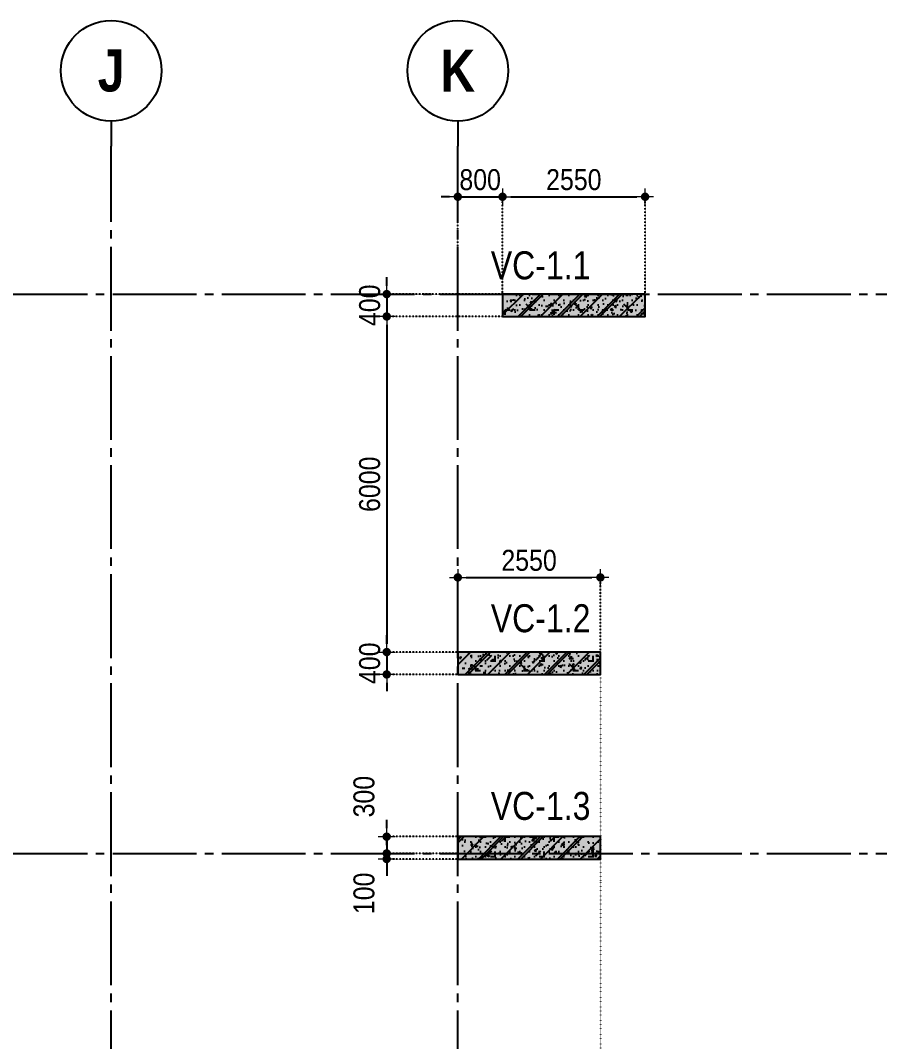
# Model space of a CAD drawing. Header units: millimetres. Extents: x -3973692 to -2843767, y 592734 to 838475.
# Drawn here: x -3279467 to -3264102, y 645467 to 663724 of the extents above; entities that cross this region are included whole.
import ezdxf
from ezdxf.enums import TextEntityAlignment as Align

# ---------------------------------------------------------------- set-up
doc = ezdxf.new("R2010")
doc.units = ezdxf.units.MM
doc.header["$MEASUREMENT"] = 0
doc.header["$PDMODE"] = 3
doc.header["$PDSIZE"] = -20
for name, pattern in [('CHG_XX_Luoi truc-Block C$0$MB_Luoi truc-150-TWC$0$Center101', [13, 10, -1, 1, -1]), ('DIVIDE2', [15.87499999999999, 6.349999999999998, -3.174999999999998, 0, -3.174999999999998, 0, -3.174999999999998]), ('DOT2', [0.125, 0, -0.125]), ('HIDDEN5', [2.8375, 1.25, -1.5875])]:
    doc.linetypes.add(name, pattern=pattern)
doc.layers.get('0').update_dxf_attribs({"lineweight": 9})
doc.layers.get('Defpoints').update_dxf_attribs({"color": 10, "lineweight": 0})
for name, color, linetype, lineweight in [("'S_General_Dim_1", 1, 'Continuous', 18), ("'S_General_Divide_3 Intermediate", 3, 'DIVIDE2', 40), ('CHG_XX_Cot_Block C-T2-3$0$Dim 200', 1, 'Continuous', 5), ('TEXT', 7, 'Continuous', 15)]:
    doc.layers.add(name, color=color, linetype=linetype, lineweight=lineweight)
for name, color, linetype in [('CHG_XX_Cot_Block C-T2-3$0$mb_cot tang 4-8 twc$0$Concrete Hatch', 218, 'Continuous'), ('CHG_XX_Cot_Block C-T2-3$0$mb_cot tang 4-8 twc$0$Concrete Line', 6, 'Continuous'), ('CHG_XX_Cot_Block C-T2-3$0$mb_cot tang 4-8 twc$0$Concrete Solid', 216, 'Continuous'), ('CHG_XX_Luoi truc-Block C$0$MB_Luoi truc-150-TWC$0$Grid', 34, 'Continuous'), ('CHG_XX_Luoi truc-Block C$0$MB_Luoi truc-150-TWC$0$Grid Line', 251, 'CHG_XX_Luoi truc-Block C$0$MB_Luoi truc-150-TWC$0$Center101'), ('dim', 1, 'Continuous')]:
    doc.layers.add(name, color=color, linetype=linetype)
doc.styles.add('arial', font='arial.ttf', dxfattribs={"width": 0.85})
doc.styles.add('CHG_XX_Luoi truc-Block C$0$MB_Luoi truc-150-TWC$0$Grid A-F$0$VNI-HelveCB', font='')
doc.styles.add('TTP-HelCon', font='')
doc.styles.get('CHG_XX_Luoi truc-Block C$0$MB_Luoi truc-150-TWC$0$Grid A-F$0$VNI-HelveCB').set_extended_font_data('VNI-Helve-Condense', bold=True)
doc.styles.get('TTP-HelCon').set_extended_font_data('VNI-Helve-Condense')
doc.dimstyles.new('150', dxfattribs={"dimscale": 150, "dimtxt": 2.5, "dimasz": 1, "dimexe": 0, "dimexo": 0, "dimgap": 0.75, "dimtad": 1, "dimdec": 0, "dimzin": 9, "dimdsep": 46, "dimtxsty": 'arial', "dimblk1": 'DIMDOT', "dimblk2": 'DIMDOT', "dimsah": 1, "dimcen": 2, "dimdle": 3, "dimclre": 8, "dimclrt": 2, "dimadec": 0, "dimazin": 0, "dimtfac": 1, "dimtdec": 0, "dimtix": 1, "dimtmove": 2, "dimatfit": 3, "dimldrblk": 'DIMPIJL', "dimfxl": 1, "dimtvp": 1.8, "dimtolj": 1, "dimtzin": 0, "dimarcsym": 0})

# ---------------------------------------------------------------- blocks, each defined once
blk = doc.blocks.new('*U3101')
at = {"layer": 'CHG_XX_Luoi truc-Block C$0$MB_Luoi truc-150-TWC$0$Grid Line'}
blk.add_line((0, 0), (0, 446), dxfattribs=at)
at = {"layer": 'CHG_XX_Luoi truc-Block C$0$MB_Luoi truc-150-TWC$0$Grid', "lineweight": -2, "style": 'CHG_XX_Luoi truc-Block C$0$MB_Luoi truc-150-TWC$0$Grid A-F$0$VNI-HelveCB'}
for tag, p in [('GRIDSUB', (0, 455)), ('GRID', (0, -9))]:
    blk.add_attdef(tag, text='', height=5, dxfattribs=at).set_placement(p, align=Align.MIDDLE)
blk = doc.blocks.new('*U3103')
at = {"layer": 'CHG_XX_Luoi truc-Block C$0$MB_Luoi truc-150-TWC$0$Grid', "lineweight": -2}
blk.add_line((0, 363), (0, 360), dxfattribs=at)
blk.add_circle((0, 369), 6, dxfattribs=at)
at = {"layer": 'CHG_XX_Luoi truc-Block C$0$MB_Luoi truc-150-TWC$0$Grid Line'}
blk.add_line((0, 0), (0, 360), dxfattribs=at)
at = {"layer": 'CHG_XX_Luoi truc-Block C$0$MB_Luoi truc-150-TWC$0$Grid', "lineweight": -2, "style": 'CHG_XX_Luoi truc-Block C$0$MB_Luoi truc-150-TWC$0$Grid A-F$0$VNI-HelveCB'}
for tag, p in [('GRIDSUB', (0, 369)), ('GRID', (0, -9))]:
    blk.add_attdef(tag, text='', height=5, dxfattribs=at).set_placement(p, align=Align.MIDDLE)
blk = doc.blocks.new('CHG_XX_Luoi truc-Block C')
at = {"layer": 'CHG_XX_Luoi truc-Block C$0$MB_Luoi truc-150-TWC$0$Grid'}
ref = blk.add_blockref('*U3103', (8037043.477890482, 945886.7127233499), dxfattribs=dict(at, xscale=150, yscale=150, zscale=150))
ref.add_attrib('GRIDSUB', 'J', dxfattribs={"lineweight": -2, "height": 750, "style": 'CHG_XX_Luoi truc-Block C$0$MB_Luoi truc-150-TWC$0$Grid A-F$0$VNI-HelveCB'}).set_placement((8037043.477890482, 1001236.71272335), align=Align.MIDDLE)
ref = blk.add_blockref('*U3103', (8043243.477890483, 945886.7127233499), dxfattribs=dict(at, xscale=150, yscale=150, zscale=150))
ref.add_attrib('GRIDSUB', 'K', dxfattribs={"lineweight": -2, "height": 750, "style": 'CHG_XX_Luoi truc-Block C$0$MB_Luoi truc-150-TWC$0$Grid A-F$0$VNI-HelveCB'}).set_placement((8043243.477890483, 1001236.71272335), align=Align.MIDDLE)
at = {"layer": 'CHG_XX_Luoi truc-Block C$0$MB_Luoi truc-150-TWC$0$Grid', "xscale": -150, "yscale": 150, "zscale": 150, "rotation": 270}
for p in [(8001971.747213705, 997243.81453865), (8001971.747213705, 987243.81453865)]:
    blk.add_blockref('*U3101', p, dxfattribs=at)
blk = doc.blocks.new('*U3074')
at = {"layer": 'CHG_XX_Cot_Block C-T2-3$0$mb_cot tang 4-8 twc$0$Concrete Hatch'}
h = blk.add_hatch(dxfattribs=at)
h.set_pattern_fill('CONCRETE', color=256, scale=50, style=0, pattern_type=2)
h.set_pattern_definition([(45, (1000, 50.00000000000014), (-176.7766952966369, 176.7766952966369), []), (45, (1000, 100.0000000000001), (-353.5533905932737, 353.5533905932738), []), (49.99999999999999, (1000, 50.00000000000014), (358.6300913003767, -31.37606749129755), [37.5, -412.5]), (355, (1000, 50.00000000000014), (-69.3756668065, 376.0960668500059), [30, -330]), (100.4514, (1029.88584, 47.38533000000015), (289.2546908570108, 344.7197710304768), [31.870095, -350.571056]), (46.18420000000001, (1000, 150.0000000000001), (533.6205243128222, -82.75950716450905), [56.25, -618.75]), (96.6356, (1044.4683725, 143.1033465000001), (467.3313527743517, 487.0589354502209), [47.805144, -525.8565]), (351.1842, (1000, 150.0000000000001), (467.3309725668136, 487.0593004626623), [45, -495]), (21, (1050, 125.0000000000001), (298.4535260592309, -201.3094453326694), [37.5, -412.5]), (326.0000000000001, (1050, 125.0000000000001), (121.6576659607909, 362.5750225234265), [30, -330]), (71.4514, (1074.8711165, 108.2241970000001), (420.111314290745, 161.2652483549762), [31.870095, -350.571056]), (37.50000000000001, (1000, 50.00000000000014), (6.079927658645334, 166.4469269156558), [0, -326, 0, -335, 0, -331.25]), (7.499999999999999, (1000, 50.00000000000014), (131.5347687210743, 197.2058559411801), [0, -191, 0, -318.5, 0, -126.25]), (327.5, (888.5, 50.00000000000014), (266.9112180862045, -11.2774358671899), [0, -125, 0, -390, 0, -517.5]), (317.5, (838.5, 50.00000000000014), (291.5930846711931, 50.05249116615882), [0, -162.5, 0, -259, 0, -367.5]), (0, (1175, 225.0000000000001), (0, 875), [87.5, -787.5]), (0, (1437.5, 400.0000000000001), (0, 875), [87.5, -787.5]), (0, (1262.5, 750.0000000000001), (0, 875), [87.5, -350, 87.5, -350]), (90, (1175, 225.0000000000001), (-875, 5.35782974626967e-14), [87.5, -787.5]), (90, (1262.5, 750.0000000000001), (-875, 5.35782974626967e-14), [87.5, -787.5]), (90, (1525, 400.0000000000001), (-875, 5.35782974626967e-14), [87.5, -787.5]), (90, (1700, 662.5000000000001), (-875, 5.35782974626967e-14), [87.5, -787.5]), (135, (1262.5, 225.0000000000001), (-875.016357447105, 8.881784197001252e-14), [123.76, -1113.7]), (135, (1350, 750.0000000000001), (-875.016357447105, 8.881784197001252e-14), [123.76, -1113.7]), (45, (1437.5, 400.0000000000001), (8.881784197001252e-14, 875.016357447105), [123.76, -247.485, 123.76, -742.455]), (0, (825, 50.00000000000014), (87.5, 87.5), [-175, 0])])
h.paths.add_polyline_path([(-750, 250), (-750, -149.9999999999999), (1800, -150), (1800, 250)])
at = {"layer": 'CHG_XX_Cot_Block C-T2-3$0$mb_cot tang 4-8 twc$0$Concrete Solid'}
blk.add_hatch(color=256, dxfattribs=at).paths.add_polyline_path([(-750, 250), (-750, -149.9999999999999), (1800, -150), (1800, 250)])
at = {"layer": 'CHG_XX_Cot_Block C-T2-3$0$mb_cot tang 4-8 twc$0$Concrete Line'}
blk.add_lwpolyline([(-750, 250), (-750, -149.9999999999999), (1800, -150), (1800, 250)], close=True, dxfattribs=at)
blk = doc.blocks.new('*U3076')
at = {"layer": 'CHG_XX_Cot_Block C-T2-3$0$mb_cot tang 4-8 twc$0$Concrete Hatch'}
h = blk.add_hatch(dxfattribs=at)
h.set_pattern_fill('CONCRETE', color=256, scale=50, style=0, pattern_type=2)
h.set_pattern_definition([(45, (1000, -149.9999999999999), (-176.7766952966369, 176.7766952966369), []), (45, (1000, -99.99999999999989), (-353.5533905932737, 353.5533905932738), []), (49.99999999999999, (1000, -149.9999999999999), (358.6300913003767, -31.37606749129755), [37.5, -412.5]), (355, (1000, -149.9999999999999), (-69.3756668065, 376.0960668500059), [30, -330]), (100.4514, (1029.88584, -152.6146699999999), (289.2546908570108, 344.7197710304768), [31.870095, -350.571056]), (46.18420000000001, (1000, -49.99999999999989), (533.6205243128222, -82.75950716450905), [56.25, -618.75]), (96.6356, (1044.4683725, -56.8966534999999), (467.3313527743517, 487.0589354502209), [47.805144, -525.8565]), (351.1842, (1000, -49.99999999999989), (467.3309725668136, 487.0593004626623), [45, -495]), (21, (1050, -74.99999999999989), (298.4535260592309, -201.3094453326694), [37.5, -412.5]), (326.0000000000001, (1050, -74.99999999999989), (121.6576659607909, 362.5750225234265), [30, -330]), (71.4514, (1074.8711165, -91.77580299999988), (420.111314290745, 161.2652483549762), [31.870095, -350.571056]), (37.50000000000001, (1000, -149.9999999999999), (6.079927658645334, 166.4469269156558), [0, -326, 0, -335, 0, -331.25]), (7.499999999999999, (1000, -149.9999999999999), (131.5347687210743, 197.2058559411801), [0, -191, 0, -318.5, 0, -126.25]), (327.5, (888.5, -149.9999999999999), (266.9112180862045, -11.2774358671899), [0, -125, 0, -390, 0, -517.5]), (317.5, (838.5, -149.9999999999999), (291.5930846711931, 50.05249116615882), [0, -162.5, 0, -259, 0, -367.5]), (0, (1175, 25.00000000000011), (0, 875), [87.5, -787.5]), (0, (1437.5, 200.0000000000001), (0, 875), [87.5, -787.5]), (0, (1262.5, 550.0000000000001), (0, 875), [87.5, -350, 87.5, -350]), (90, (1175, 25.00000000000011), (-875, 5.35782974626967e-14), [87.5, -787.5]), (90, (1262.5, 550.0000000000001), (-875, 5.35782974626967e-14), [87.5, -787.5]), (90, (1525, 200.0000000000001), (-875, 5.35782974626967e-14), [87.5, -787.5]), (90, (1700, 462.5000000000001), (-875, 5.35782974626967e-14), [87.5, -787.5]), (135, (1262.5, 25.00000000000011), (-875.016357447105, 8.881784197001252e-14), [123.76, -1113.7]), (135, (1350, 550.0000000000001), (-875.016357447105, 8.881784197001252e-14), [123.76, -1113.7]), (45, (1437.5, 200.0000000000001), (8.881784197001252e-14, 875.016357447105), [123.76, -247.485, 123.76, -742.455]), (0, (825, -149.9999999999999), (87.5, 87.5), [-175, 0])])
h.paths.add_polyline_path([(-750, 150), (-750, -249.9999999999999), (1800, -250), (1800, 150)])
at = {"layer": 'CHG_XX_Cot_Block C-T2-3$0$mb_cot tang 4-8 twc$0$Concrete Solid'}
blk.add_hatch(color=256, dxfattribs=at).paths.add_polyline_path([(-750, 150), (-750, -249.9999999999999), (1800, -250), (1800, 150)])
at = {"layer": 'CHG_XX_Cot_Block C-T2-3$0$mb_cot tang 4-8 twc$0$Concrete Line'}
blk.add_lwpolyline([(-750, 150), (-750, -249.9999999999999), (1800, -250), (1800, 150)], close=True, dxfattribs=at)
blk = doc.blocks.new('CHG_XX_Cot_Block C-T2-3')
at = {"layer": 'CHG_XX_Cot_Block C-T2-3$0$Dim 200'}
blk.add_blockref('CHG_XX_Luoi truc-Block C', (0, 0), dxfattribs=at)
at = {"layer": 'CHG_XX_Cot_Block C-T2-3$0$mb_cot tang 4-8 twc$0$Concrete Line'}
for name, p in [('*U3076', (8044793.477890481, 997093.8145386496)), ('*U3074', (8043993.477890482, 990593.8145386494)), ('*U3074', (8043993.477890482, 987293.8145387563))]:
    blk.add_blockref(name, p, dxfattribs=at)
blk = doc.blocks.new('c')
at = {"layer": 'TEXT', "color": 3, "style": 'TTP-HelCon'}
for s, p in [('VC-1.1', (-22109.84811437177, 49114.65031539812)), ('VC-1.2', (-22109.84811437177, 42805.18781539798)), ('VC-1.3', (-22109.84811437177, 39449.98381539783))]:
    blk.add_text(s, height=500, dxfattribs=at).set_placement(p)
blk = doc.blocks.new('DIMDOT')
for p, q in [((1, 0), (-1, 0)), ((0, -1), (0, 1))]:
    blk.add_line(p, q)
at = {"const_width": 0.5}
blk.add_lwpolyline([(-0.25, 0, 1), (0.25, 0, 1)], format="xyb", close=True, dxfattribs=at)
blk = doc.blocks.new('*D1711')
at = {"layer": "'S_General_Dim_1", "color": 0, "lineweight": -2, "transparency": 16777216}
for p, q in [((-3272916.355607381, 658981.0114495867), (-3272916.355607381, 659131.0114495867)), ((-3272916.355607381, 658831.0114495867), (-3272916.355607381, 658431.0114495867)), ((-3272916.355607381, 658281.0114495867), (-3272916.355607381, 658131.0114495867))]:
    blk.add_line(p, q, dxfattribs=at)
at = {"layer": "'S_General_Dim_1", "color": 8, "linetype": 'HIDDEN5', "lineweight": -2, "transparency": 16777216}
for p, q in [((-3270845.198556938, 658831.0114495867), (-3272916.355607381, 658831.0114495867)), ((-3270845.198556938, 658431.0114495867), (-3272916.355607381, 658431.0114495867))]:
    blk.add_line(p, q, dxfattribs=at)
at = {"layer": 'Defpoints', "color": 0, "transparency": 16777216}
for p in [(-3270845.198556938, 658831.0114495867), (-3272916.355607381, 658431.0114495867), (-3270845.198556938, 658431.0114495867)]:
    blk.add_point(p, dxfattribs=at)
at = {"layer": "'S_General_Dim_1", "color": 0, "lineweight": -2, "transparency": 16777216, "xscale": 150, "yscale": 150, "zscale": 150}
for p, rotation in [((-3272916.355607381, 658831.0114495867), 270), ((-3272916.355607381, 658431.0114495867), 90)]:
    blk.add_blockref('DIMDOT', p, dxfattribs=dict(at, rotation=rotation))
at = {"layer": "'S_General_Dim_1", "color": 2, "transparency": 16777216, "insert": (-3273220.320477776, 658631.0114495875), "char_height": 375, "attachment_point": 5, "rotation": 90, "style": 'arial'}
blk.add_mtext('\\A1;400', dxfattribs=at)
blk = doc.blocks.new('DIMPIJL')
at = {"linetype": 'ByBlock'}
blk.add_solid([(-2.5, 0.4166666666666686), (-2.5, -0.4166666666666686), (0, 0)], dxfattribs=at)
blk = doc.blocks.new('*D1712')
at = {"layer": "'S_General_Dim_1", "color": 8, "linetype": 'HIDDEN5', "lineweight": -2, "transparency": 16777216}
for p, q in [((-3270845.198556938, 658431.0114495867), (-3272916.355607383, 658431.0114495867)), ((-3271645.198556937, 652431.0114495859), (-3272916.355607383, 652431.0114495859))]:
    blk.add_line(p, q, dxfattribs=at)
at = {"layer": "'S_General_Dim_1", "color": 0, "lineweight": -2, "transparency": 16777216}
blk.add_line((-3272916.355607383, 658281.0114495867), (-3272916.355607383, 652581.0114495859), dxfattribs=at)
at = {"layer": 'Defpoints', "color": 0, "transparency": 16777216}
for p in [(-3270845.198556938, 658431.0114495867), (-3272916.355607383, 652431.0114495859), (-3271645.198556937, 652431.0114495859)]:
    blk.add_point(p, dxfattribs=at)
at = {"layer": "'S_General_Dim_1", "color": 0, "lineweight": -2, "transparency": 16777216, "xscale": 150, "yscale": 150, "zscale": 150}
for p, rotation in [((-3272916.355607383, 658431.0114495867), 90), ((-3272916.355607383, 652431.0114495859), 270)]:
    blk.add_blockref('DIMDOT', p, dxfattribs=dict(at, rotation=rotation))
at = {"layer": "'S_General_Dim_1", "color": 2, "transparency": 16777216, "insert": (-3273220.320477778, 655431.0114495871), "char_height": 375, "attachment_point": 5, "rotation": 90, "style": 'arial'}
blk.add_mtext('\\A1;6000', dxfattribs=at)
blk = doc.blocks.new('*D1713')
at = {"layer": "'S_General_Dim_1", "color": 0, "lineweight": -2, "transparency": 16777216}
for p, q in [((-3272916.355607385, 652581.0114495859), (-3272916.355607385, 652731.0114495859)), ((-3272916.355607385, 652431.0114495859), (-3272916.355607385, 652031.0114495859)), ((-3272916.355607385, 651881.0114495859), (-3272916.355607385, 651731.0114495859))]:
    blk.add_line(p, q, dxfattribs=at)
at = {"layer": "'S_General_Dim_1", "color": 8, "linetype": 'HIDDEN5', "lineweight": -2, "transparency": 16777216}
for p, q in [((-3271645.198556937, 652431.0114495859), (-3272916.355607385, 652431.0114495859)), ((-3271645.198556937, 652031.0114495859), (-3272916.355607385, 652031.0114495859))]:
    blk.add_line(p, q, dxfattribs=at)
at = {"layer": 'Defpoints', "color": 0, "transparency": 16777216}
for p in [(-3271645.198556937, 652431.0114495859), (-3272916.355607385, 652031.0114495859), (-3271645.198556937, 652031.0114495859)]:
    blk.add_point(p, dxfattribs=at)
at = {"layer": "'S_General_Dim_1", "color": 0, "lineweight": -2, "transparency": 16777216, "xscale": 150, "yscale": 150, "zscale": 150}
for p, rotation in [((-3272916.355607385, 652431.0114495859), 270), ((-3272916.355607385, 652031.0114495859), 90)]:
    blk.add_blockref('DIMDOT', p, dxfattribs=dict(at, rotation=rotation))
at = {"layer": "'S_General_Dim_1", "color": 2, "transparency": 16777216, "insert": (-3273220.320477779, 652231.0114495867), "char_height": 375, "attachment_point": 5, "rotation": 90, "style": 'arial'}
blk.add_mtext('\\A1;400', dxfattribs=at)
blk = doc.blocks.new('*D1714')
at = {"layer": "'S_General_Dim_1", "color": 0, "lineweight": -2, "transparency": 16777216}
for p, q in [((-3272916.35560739, 649281.0114495859), (-3272916.35560739, 649431.0114495859)), ((-3272916.35560739, 649131.0114495859), (-3272916.35560739, 648831.0114495864)), ((-3272916.35560739, 648681.0114495864), (-3272916.35560739, 648531.0114495864))]:
    blk.add_line(p, q, dxfattribs=at)
at = {"layer": "'S_General_Dim_1", "color": 8, "linetype": 'HIDDEN5', "lineweight": -2, "transparency": 16777216}
for p, q in [((-3271645.198556938, 649131.0114495859), (-3272916.35560739, 649131.0114495859)), ((-3271645.198556938, 648831.0114495864), (-3272916.35560739, 648831.0114495864))]:
    blk.add_line(p, q, dxfattribs=at)
at = {"layer": 'Defpoints', "color": 0, "transparency": 16777216}
for p in [(-3271645.198556938, 649131.0114495859), (-3272916.35560739, 648831.0114495864), (-3271645.198556938, 648831.0114495864)]:
    blk.add_point(p, dxfattribs=at)
at = {"layer": "'S_General_Dim_1", "color": 0, "lineweight": -2, "transparency": 16777216, "xscale": 150, "yscale": 150, "zscale": 150}
for p, rotation in [((-3272916.35560739, 649131.0114495859), 270), ((-3272916.35560739, 648831.0114495864), 90)]:
    blk.add_blockref('DIMDOT', p, dxfattribs=dict(at, rotation=rotation))
at = {"layer": "'S_General_Dim_1", "color": 2, "transparency": 16777216, "insert": (-3273321.812633294, 649846.2921491493), "char_height": 375, "attachment_point": 5, "rotation": 90, "style": 'arial'}
blk.add_mtext('\\A1;300', dxfattribs=at)
blk = doc.blocks.new('*D1715')
at = {"layer": "'S_General_Dim_1", "color": 0, "lineweight": -2, "transparency": 16777216}
for p, q in [((-3272916.355607392, 648981.0114495864), (-3272916.355607392, 649131.0114495864)), ((-3272916.355607392, 648831.0114495864), (-3272916.355607392, 648731.0114495859)), ((-3272916.355607392, 648581.0114495859), (-3272916.355607392, 648431.0114495859))]:
    blk.add_line(p, q, dxfattribs=at)
at = {"layer": "'S_General_Dim_1", "color": 8, "linetype": 'HIDDEN5', "lineweight": -2, "transparency": 16777216}
for p, q in [((-3271645.198556938, 648831.0114495864), (-3272916.355607392, 648831.0114495864)), ((-3271645.198556937, 648731.0114495859), (-3272916.355607392, 648731.0114495859))]:
    blk.add_line(p, q, dxfattribs=at)
at = {"layer": 'Defpoints', "color": 0, "transparency": 16777216}
for p in [(-3272916.355607392, 648731.0114495859), (-3271645.198556938, 648831.0114495864), (-3271645.198556937, 648731.0114495859)]:
    blk.add_point(p, dxfattribs=at)
at = {"layer": "'S_General_Dim_1", "color": 0, "lineweight": -2, "transparency": 16777216, "xscale": 150, "yscale": 150, "zscale": 150}
for p, rotation in [((-3272916.355607392, 648831.0114495864), 270), ((-3272916.355607392, 648731.0114495859), 90)]:
    blk.add_blockref('DIMDOT', p, dxfattribs=dict(at, rotation=rotation))
at = {"layer": "'S_General_Dim_1", "color": 2, "transparency": 16777216, "insert": (-3273321.642101235, 648117.1013206954), "char_height": 375, "attachment_point": 5, "rotation": 90, "style": 'arial'}
blk.add_mtext('\\A1;100', dxfattribs=at)
blk = doc.blocks.new('*D1708')
at = {"layer": "'S_General_Dim_1", "color": 0, "lineweight": -2, "transparency": 16777216}
for p, q in [((-3271795.198556935, 660570.925354989), (-3271945.198556935, 660570.925354989)), ((-3271645.198556935, 660570.925354989), (-3270845.198556936, 660570.925354989)), ((-3270695.198556936, 660570.925354989), (-3270545.198556936, 660570.925354989))]:
    blk.add_line(p, q, dxfattribs=at)
at = {"layer": "'S_General_Dim_1", "color": 8, "linetype": 'HIDDEN5', "lineweight": -2, "transparency": 16777216}
for p, q in [((-3271645.198556935, 658831.0114495861), (-3271645.198556935, 660570.925354989)), ((-3270845.198556936, 658831.0114495861), (-3270845.198556936, 660570.925354989))]:
    blk.add_line(p, q, dxfattribs=at)
at = {"layer": 'Defpoints', "color": 0, "transparency": 16777216}
for p in [(-3270845.198556936, 660570.925354989), (-3271645.198556935, 658831.0114495861), (-3270845.198556936, 658831.0114495861)]:
    blk.add_point(p, dxfattribs=at)
at = {"layer": "'S_General_Dim_1", "color": 0, "lineweight": -2, "transparency": 16777216, "xscale": 150, "yscale": 150, "zscale": 150}
blk.add_blockref('DIMDOT', (-3271645.198556935, 660570.925354989), dxfattribs=at)
at = {"layer": "'S_General_Dim_1", "color": 0, "lineweight": -2, "transparency": 16777216, "xscale": 150, "yscale": 150, "zscale": 150, "rotation": 180}
blk.add_blockref('DIMDOT', (-3270845.198556936, 660570.925354989), dxfattribs=at)
at = {"layer": "'S_General_Dim_1", "color": 2, "transparency": 16777216, "insert": (-3271245.198556935, 660874.8902253846), "char_height": 375, "attachment_point": 5, "style": 'arial'}
blk.add_mtext('\\A1;800', dxfattribs=at)
blk = doc.blocks.new('*D1709')
at = {"layer": "'S_General_Dim_1", "color": 8, "linetype": 'HIDDEN5', "lineweight": -2, "transparency": 16777216}
for p, q in [((-3270845.198556936, 658831.0114495861), (-3270845.198556936, 660570.925354989)), ((-3268295.198556936, 658831.0114495861), (-3268295.198556936, 660570.925354989))]:
    blk.add_line(p, q, dxfattribs=at)
at = {"layer": "'S_General_Dim_1", "color": 0, "lineweight": -2, "transparency": 16777216}
blk.add_line((-3270695.198556936, 660570.925354989), (-3268445.198556936, 660570.925354989), dxfattribs=at)
at = {"layer": 'Defpoints', "color": 0, "transparency": 16777216}
for p in [(-3268295.198556936, 660570.925354989), (-3270845.198556936, 658831.0114495861), (-3268295.198556936, 658831.0114495861)]:
    blk.add_point(p, dxfattribs=at)
at = {"layer": "'S_General_Dim_1", "color": 0, "lineweight": -2, "transparency": 16777216, "xscale": 150, "yscale": 150, "zscale": 150, "rotation": 180}
blk.add_blockref('DIMDOT', (-3270845.198556936, 660570.925354989), dxfattribs=at)
at = {"layer": "'S_General_Dim_1", "color": 0, "lineweight": -2, "transparency": 16777216, "xscale": 150, "yscale": 150, "zscale": 150}
blk.add_blockref('DIMDOT', (-3268295.198556936, 660570.925354989), dxfattribs=at)
at = {"layer": "'S_General_Dim_1", "color": 2, "transparency": 16777216, "insert": (-3269570.198556936, 660874.8902253846), "char_height": 375, "attachment_point": 5, "style": 'arial'}
blk.add_mtext('\\A1;2550', dxfattribs=at)
blk = doc.blocks.new('*D1703')
at = {"layer": "'S_General_Dim_1", "color": 8, "linetype": 'HIDDEN5', "lineweight": -2, "transparency": 16777216}
for p, q in [((-3271645.198556936, 652431.0114495859), (-3271645.198556936, 653765.2966278952)), ((-3269095.198556936, 652431.0114495859), (-3269095.198556936, 653765.2966278952))]:
    blk.add_line(p, q, dxfattribs=at)
at = {"layer": "'S_General_Dim_1", "color": 0, "lineweight": -2, "transparency": 16777216}
blk.add_line((-3271495.198556936, 653765.2966278952), (-3269245.198556936, 653765.2966278952), dxfattribs=at)
at = {"layer": 'Defpoints', "color": 0, "transparency": 16777216}
for p in [(-3269095.198556936, 653765.2966278952), (-3271645.198556936, 652431.0114495859), (-3269095.198556936, 652431.0114495859)]:
    blk.add_point(p, dxfattribs=at)
at = {"layer": "'S_General_Dim_1", "color": 0, "lineweight": -2, "transparency": 16777216, "xscale": 150, "yscale": 150, "zscale": 150, "rotation": 180}
blk.add_blockref('DIMDOT', (-3271645.198556936, 653765.2966278952), dxfattribs=at)
at = {"layer": "'S_General_Dim_1", "color": 0, "lineweight": -2, "transparency": 16777216, "xscale": 150, "yscale": 150, "zscale": 150}
blk.add_blockref('DIMDOT', (-3269095.198556936, 653765.2966278952), dxfattribs=at)
at = {"layer": "'S_General_Dim_1", "color": 2, "transparency": 16777216, "insert": (-3270370.198556936, 654069.2614982908), "char_height": 375, "attachment_point": 5, "style": 'arial'}
blk.add_mtext('\\A1;2550', dxfattribs=at)

msp = doc.modelspace()

# ---------------------------------------------------------------- linework, layer by layer
at = {"layer": 'dim', "linetype": 'DOT2', "ltscale": 10}
msp.add_line((-3269095.198556936, 651981.0114495857), (-3269095.198556936, 633331.0114495858), dxfattribs=at)

# ---------------------------------------------------------------- block references
at = {"layer": "'S_General_Divide_3 Intermediate"}
msp.add_blockref('CHG_XX_Cot_Block C-T2-3', (-11314888.67644742, -338412.8030890638), dxfattribs=at)
at = {"layer": 'TEXT'}
msp.add_blockref('c', (-3248945.198556816, 609981.0114495861), dxfattribs=at)

# ---------------------------------------------------------------- dimensions: what is measured, and where the dimension line sits
at = {"layer": "'S_General_Dim_1"}
for base, p1, p2, picture, middle in [((-3270845.198556936, 660570.925354989), (-3271645.198556935, 658831.0114495861), (-3270845.198556936, 658831.0114495861), '*D1708', (-3271245.198556935, 660874.8902253846)), ((-3268295.198556936, 660570.925354989), (-3270845.198556936, 658831.0114495861), (-3268295.198556936, 658831.0114495861), '*D1709', (-3269570.198556936, 660874.8902253846)), ((-3269095.198556936, 653765.2966278952), (-3271645.198556936, 652431.0114495859), (-3269095.198556936, 652431.0114495859), '*D1703', (-3270370.198556936, 654069.2614982908))]:
    dim = msp.add_linear_dim(base=base, p1=p1, p2=p2, dimstyle='150', dxfattribs=at)
    dim.commit()
    dim.dimension.update_dxf_attribs({"geometry": picture, "text_midpoint": middle})
for base, p1, p2, picture, middle in [((-3272916.355607381, 658431.0114495867), (-3270845.198556936, 658831.0114495865), (-3270845.198556936, 658431.0114495865), '*D1711', (-3273220.320477776, 658631.0114495875)), ((-3272916.355607383, 652431.0114495859), (-3270845.198556936, 658431.0114495865), (-3271645.198556935, 652431.0114495857), '*D1712', (-3273220.320477778, 655431.0114495871)), ((-3272916.355607385, 652031.0114495859), (-3271645.198556935, 652431.0114495857), (-3271645.198556935, 652031.0114495857), '*D1713', (-3273220.320477779, 652231.0114495867))]:
    dim = msp.add_linear_dim(base=base, p1=p1, p2=p2, angle=90, dimstyle='150', dxfattribs=at)
    dim.commit()
    dim.dimension.update_dxf_attribs({"geometry": picture, "text_midpoint": middle})
for base, p1, p2, picture, middle in [((-3272916.35560739, 648831.0114495864), (-3271645.198556936, 649131.0114495857), (-3271645.198556936, 648831.0114495861), '*D1714', (-3273321.812633294, 649846.2921491493)), ((-3272916.355607392, 648731.0114495859), (-3271645.198556936, 648831.0114495861), (-3271645.198556935, 648731.0114495857), '*D1715', (-3273321.642101235, 648117.1013206954))]:
    dim = msp.add_linear_dim(base=base, p1=p1, p2=p2, angle=90, dimstyle='150', dxfattribs=at)
    dim.commit()
    dim.dimension.update_dxf_attribs({"geometry": picture, "text_midpoint": middle, "dimtype": 160})

doc.saveas('drawing.dxf')
